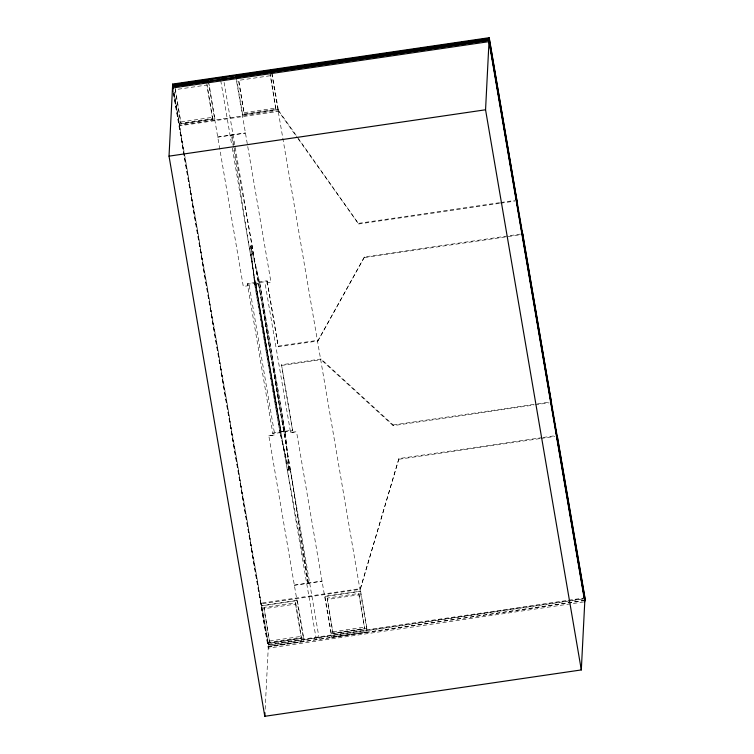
<?xml version="1.0" encoding="UTF-8"?>
<svg xmlns="http://www.w3.org/2000/svg" width="754" height="754" viewBox="0 0 754 754"><rect width="100%" height="100%" fill="white"/><g stroke="black" fill="none" stroke-linecap="round" stroke-linejoin="round"><path stroke-width="0.57" stroke-dasharray="3.77 2.83" d="M174.042 92.063L179.669 125.824L278.584 111.328L297.594 138.067M206.907 83.685L212.59 118.632L180.932 123.27L175.258 88.322M214.956 118.868L179.339 124.09L214.956 118.868L208.962 83.656M242.647 114.815L278.264 109.462L242.647 114.815L236.275 77.332M275.889 109.358L270.215 74.41L275.889 109.358L244.239 113.995L238.764 80.207M247.359 283.664L247.321 284.333L267.104 281.43L267.142 280.771L247.359 283.664L272.863 433.701L292.646 430.807L281.506 364.785L321.072 358.989L393.192 424.983L393.154 425.652L533.964 405.021M250.573 246.775L251.025 245.644L259.687 282.656L285.219 432.023L289.272 470.769L280.224 433.823L254.682 284.447L250.573 246.775L251.025 245.644M249.225 285.577L243.288 286.454L208.17 81.159M254.682 284.447L250.63 245.7M255.889 284.164L258.858 283.598L284.07 431.241L281.101 431.674L255.889 284.164L258.858 283.598M289.272 470.769L285.163 433.098L259.687 282.656M278.584 111.328L278.622 110.659L179.706 125.155M268.829 435.821L274.767 434.888L268.829 435.821L303.937 641.305L268.33 646.423M398.932 458.592L360.337 588.648L261.421 603.143L261.384 603.813L360.299 589.317L398.932 458.592L542.069 437.622M263.928 608.723L263.994 607.385L295.653 602.748L301.327 637.696L269.678 642.333L263.928 608.723L295.587 604.086L295.653 602.748M272.863 433.701L272.901 433.041L292.684 430.138M520.401 234.089L364.465 256.935L317.849 340.987L278.283 346.783L267.142 280.771M292.646 430.807L281.506 364.785M265.154 709.25L268.443 644.218L261.421 603.143M269.678 642.333L263.994 607.385M280.224 433.823L254.739 283.381M281.101 431.674L255.889 284.032M284.07 431.241L281.11 431.542M285.163 433.098L285.219 432.023M290.592 432.57L296.529 431.693L290.592 432.636L265.059 283.193L270.988 282.326L236.068 78.246M288.876 470.826L280.271 432.749M308.414 583.153L290.563 470.581L308.263 583.351M297.312 600.457L261.704 605.811L297.312 600.457L303.692 637.941L268.085 643.153L303.692 637.941M317.849 340.987L364.465 256.935M303.937 641.305L268.339 646.357M308.113 583.332L308.028 582.861L308.197 583.351M393.154 425.652L321.044 359.658L321.072 358.989M316.303 639.533L232.034 146.653M319.262 639.1L224.098 82.431M325.012 596.405L360.619 591.183L325.012 596.405L331.392 633.878L367.01 628.525L331.392 633.878M327.236 599.449L327.302 598.111L358.951 593.473L364.634 628.421L332.985 633.058L327.236 599.449L358.885 594.812L358.951 593.473M271.676 73.044L367.245 632.031L331.628 637.253L296.529 431.693M332.985 633.058L327.302 598.111M499.487 203.363L358.678 223.995L296.944 136.436M360.299 589.317L360.337 588.648M270.149 75.749L238.49 80.386L244.239 113.995M181.007 121.931L212.656 117.294M244.305 112.657L275.964 108.02M358.716 223.325L499.525 202.703M500.684 202.524L514.652 200.479M500.656 203.194L514.614 201.148M364.427 257.604L522.692 234.419M278.311 346.114L317.877 340.318M281.478 365.454L321.044 359.658M393.192 424.983L536.33 404.012M537.489 403.842L551.457 401.797M535.123 404.851L549.091 402.806M543.238 437.452L554.869 435.746M398.904 459.261L539.713 438.63M540.872 438.46L554.84 436.415M269.743 640.994L301.393 636.357M333.051 631.72L364.7 627.083M268.443 644.218L567.517 600.401M568.676 600.231L582.644 598.186M268.415 644.887L584.934 598.516M582.606 598.987L268.405 645.019L173.929 92.271M331.637 637.149L367.245 631.937M584.85 600.288L268.32 646.668L173.561 92.016M584.84 600.438L268.311 646.809L173.543 92.469M583.605 601.946L268.245 648.148L173.477 93.807M278.622 110.659L296.265 135.484M298.273 139.019L358.678 223.995M250.969 246.718L259.63 283.721M231.817 134.683L252.26 246.53L290.544 470.92M308.018 583.21L287.576 471.354L249.272 247.293L231.421 134.74M272.071 73.383L278.254 109.594M360.619 591.183L367 628.666M358.885 594.812L364.634 628.421M267.104 281.43L278.283 346.783M220.733 80.546L231.836 145.597M249.225 285.512L274.767 434.954M212.59 118.632L206.841 85.023L175.192 89.66L180.932 123.27M295.587 604.086L301.327 637.696M217.755 137.077L245.455 133.015L217.755 137.077M294.362 585.189L322.062 581.136L294.362 585.189"/><path stroke-width="1.13" d="M557.168 436.066L557.197 435.407L584.972 597.847L581.315 669.929L264.795 716.3L169.028 156.153L172.685 84.071L489.205 37.7L516.942 200.809M172.968 86.606L172.647 84.74L489.176 38.369L584.934 598.648M208.575 81.394L206.276 81.866M220.526 79.49L223.495 79.057M584.85 600.288L489.092 40.009L235.879 76.936M271.478 71.884L235.87 77.002M264.795 716.3L264.974 712.775M581.315 669.929L485.557 109.782L489.205 37.7M522.692 234.419L522.72 233.749L551.419 402.466M172.638 84.882L489.167 38.501M172.562 86.38L208.179 80.998L172.572 86.276L172.949 88.84M172.553 86.522L489.082 40.141M175.258 86.408L177.558 86.069M185.597 84.891L187.897 84.561M195.936 83.383L198.227 83.044M237.416 77.304L239.706 76.965M262.684 73.6L264.984 73.261M169.028 156.153L485.557 109.782M584.84 600.438L489.073 40.292L172.553 86.672L172.949 88.991M584.774 601.777L489.007 41.63L172.477 88.001L173.081 91.479M172.685 84.071L173.071 86.361"/></g></svg>
